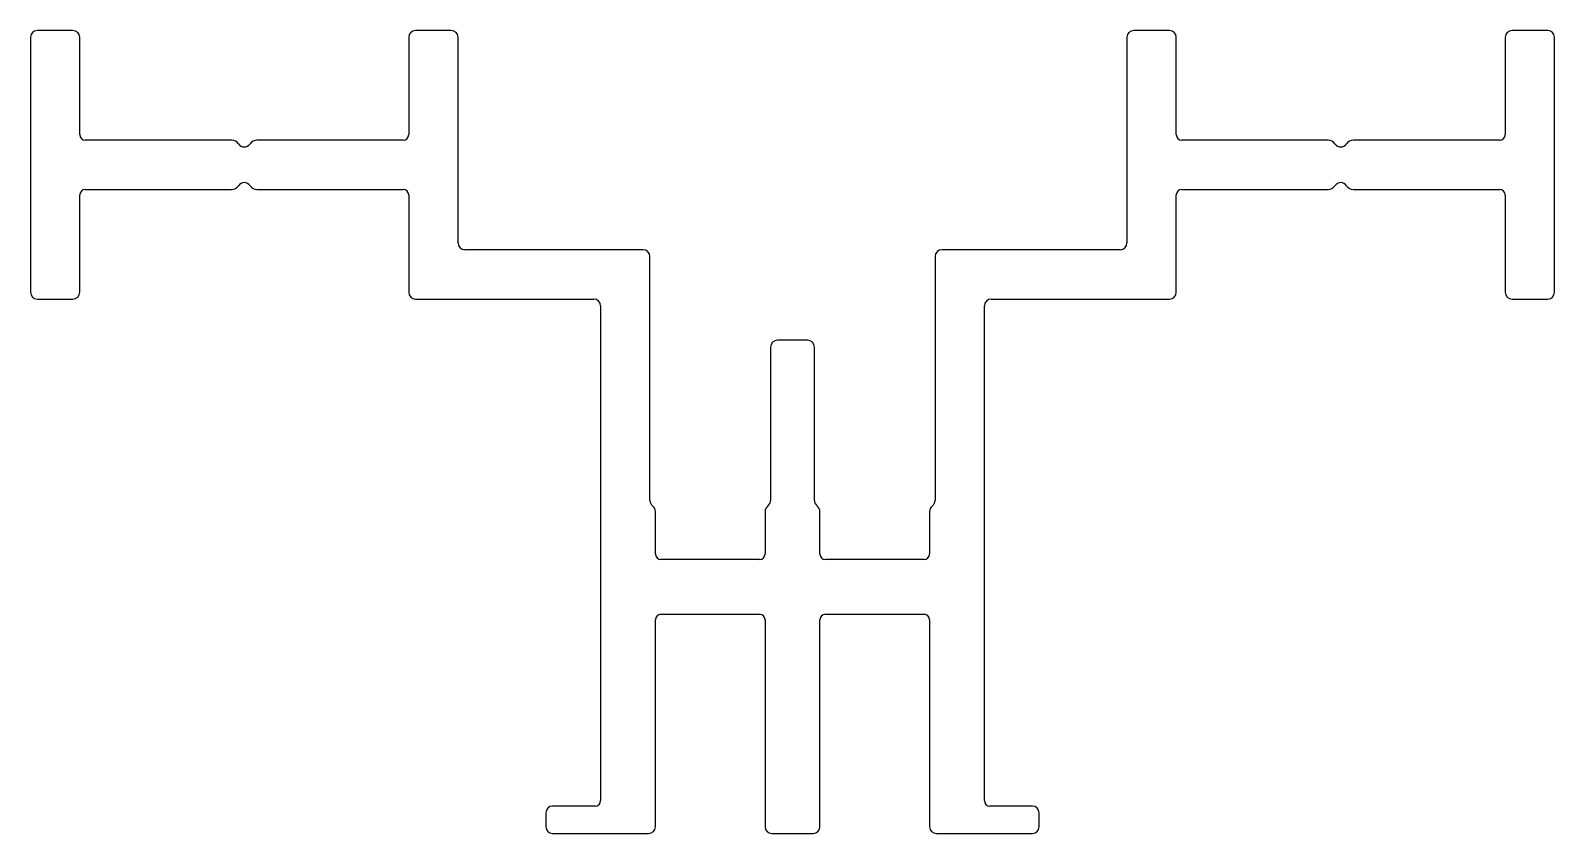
# Model space of a CAD drawing. Extents: x 750.3 to 805.9, y 565.7 to 595.
import ezdxf

# ---------------------------------------------------------------- set-up
doc = ezdxf.new("R2010")
doc.units = 0
doc.layers.get('0').update_dxf_attribs({"linetype": 'CONTINUOUS'})

msp = doc.modelspace()

# ---------------------------------------------------------------- linework, layer by layer
for p, q in [((751.882, 595.021), (750.582, 595.021)), ((765.682, 595.021), (764.382, 595.021)), ((791.882, 595.021), (790.582, 595.021)), ((805.682, 595.021), (804.382, 595.021)), ((750.332, 594.771), (750.332, 585.471)), ((752.132, 591.221), (752.132, 594.771)), ((764.132, 594.771), (764.132, 591.221)), ((765.932, 587.271), (765.932, 594.771)), ((790.332, 594.771), (790.332, 587.271)), ((792.132, 591.221), (792.132, 594.771)), ((804.132, 594.771), (804.132, 591.221)), ((805.932, 585.471), (805.932, 594.771)), ((757.671, 591.021), (752.332, 591.021)), ((763.932, 591.021), (758.593, 591.021)), ((797.671, 591.021), (792.332, 591.021)), ((803.932, 591.021), (798.593, 591.021)), ((752.132, 585.471), (752.132, 589.021)), ((752.332, 589.221), (757.671, 589.221)), ((758.593, 589.221), (763.932, 589.221)), ((764.132, 589.021), (764.132, 585.471)), ((792.132, 585.471), (792.132, 589.021)), ((792.332, 589.221), (797.671, 589.221)), ((798.593, 589.221), (803.932, 589.221)), ((804.132, 589.021), (804.132, 585.471)), ((772.682, 587.021), (766.182, 587.021)), ((772.932, 577.871), (772.932, 586.771)), ((783.332, 586.771), (783.332, 577.871)), ((790.082, 587.021), (783.582, 587.021)), ((750.582, 585.221), (751.882, 585.221)), ((764.382, 585.221), (770.882, 585.221)), ((771.132, 584.971), (771.132, 566.921)), ((785.132, 566.921), (785.132, 584.971)), ((785.382, 585.221), (791.882, 585.221)), ((804.382, 585.221), (805.682, 585.221)), ((777.332, 583.471), (777.332, 577.871)), ((778.682, 583.721), (777.582, 583.721)), ((778.932, 577.871), (778.932, 583.471)), ((773.132, 575.921), (773.132, 577.471)), ((777.132, 577.471), (777.132, 575.921)), ((779.132, 575.921), (779.132, 577.471)), ((783.132, 577.471), (783.132, 575.921)), ((776.932, 575.721), (773.332, 575.721)), ((782.932, 575.721), (779.332, 575.721)), ((773.132, 565.971), (773.132, 573.521)), ((773.332, 573.721), (776.932, 573.721)), ((777.132, 573.521), (777.132, 565.971)), ((779.132, 565.971), (779.132, 573.521)), ((779.332, 573.721), (782.932, 573.721)), ((783.132, 573.521), (783.132, 565.971)), ((770.932, 566.721), (769.382, 566.721)), ((786.882, 566.721), (785.332, 566.721)), ((769.132, 566.471), (769.132, 565.971)), ((787.132, 565.971), (787.132, 566.471)), ((769.382, 565.721), (772.882, 565.721)), ((777.382, 565.721), (778.882, 565.721)), ((783.382, 565.721), (786.882, 565.721))]:
    msp.add_line(p, q)
for centre, radius, start, end in [((750.582, 594.771), 0.25, 90, 180), ((751.882, 594.771), 0.25, 0, 90), ((764.382, 594.771), 0.25, 90, 180), ((765.682, 594.771), 0.25, 0, 90), ((790.582, 594.771), 0.25, 90, 180), ((791.882, 594.771), 0.25, 0, 90), ((804.382, 594.771), 0.25, 90, 180), ((805.682, 594.771), 0.25, 0, 90), ((752.332, 591.221), 0.2, 180, 270), ((763.932, 591.221), 0.2, 270, 0), ((792.332, 591.221), 0.2, 180, 270), ((803.932, 591.221), 0.2, 270, 0), ((757.671, 590.721), 0.3, 33.0557, 90), ((758.132, 591.021), 0.25, 213.0557, 326.9443), ((758.593, 590.721), 0.3, 90, 146.9443), ((797.671, 590.721), 0.3, 33.0557, 90), ((798.132, 591.021), 0.25, 213.0557, 326.9443), ((798.593, 590.721), 0.3, 90, 146.9443), ((758.132, 589.221), 0.25, 33.0558, 146.9442), ((798.132, 589.221), 0.25, 33.0558, 146.9442), ((752.332, 589.021), 0.2, 90, 180), ((757.671, 589.521), 0.3, 270, 326.9442), ((758.593, 589.521), 0.3, 213.0558, 270), ((763.932, 589.021), 0.2, 0, 90), ((792.332, 589.021), 0.2, 90, 180), ((797.671, 589.521), 0.3, 270, 326.9442), ((798.593, 589.521), 0.3, 213.0558, 270), ((803.932, 589.021), 0.2, 0, 90), ((766.182, 587.271), 0.25, 180, 270), ((790.082, 587.271), 0.25, 270, 0), ((772.682, 586.771), 0.25, 0, 90), ((783.582, 586.771), 0.25, 90, 180), ((750.582, 585.471), 0.25, 180, 270), ((751.882, 585.471), 0.25, 270, 0), ((764.382, 585.471), 0.25, 180, 270), ((791.882, 585.471), 0.25, 270, 0), ((804.382, 585.471), 0.25, 180, 270), ((805.682, 585.471), 0.25, 270, 0), ((770.882, 584.971), 0.25, 0, 90), ((785.382, 584.971), 0.25, 90, 180), ((777.582, 583.471), 0.25, 90, 180), ((778.682, 583.471), 0.25, 0, 90), ((773.182, 577.871), 0.25, 180, 233.1301), ((777.082, 577.871), 0.25, 306.8699, 359.9323), ((779.182, 577.871), 0.25, 180.0677, 233.1301), ((783.082, 577.871), 0.25, 306.8699, 0), ((772.882, 577.471), 0.25, 0, 53.1301), ((777.382, 577.471), 0.25, 126.8699, 180), ((778.882, 577.471), 0.25, 0, 53.1301), ((783.382, 577.471), 0.25, 126.8699, 180), ((773.332, 575.921), 0.2, 180, 270), ((776.932, 575.921), 0.2, 270, 0), ((779.332, 575.921), 0.2, 180, 270), ((782.932, 575.921), 0.2, 270, 0), ((773.332, 573.521), 0.2, 90, 180), ((776.932, 573.521), 0.2, 0, 90), ((779.332, 573.521), 0.2, 90, 180), ((782.932, 573.521), 0.2, 0, 90), ((769.382, 566.471), 0.25, 90, 180), ((770.932, 566.921), 0.2, 270, 0), ((785.332, 566.921), 0.2, 180, 270), ((786.882, 566.471), 0.25, 0, 90), ((769.382, 565.971), 0.25, 180, 270), ((772.882, 565.971), 0.25, 270, 0), ((777.382, 565.971), 0.25, 180, 270), ((778.882, 565.971), 0.25, 270, 0), ((783.382, 565.971), 0.25, 180, 270), ((786.882, 565.971), 0.25, 270, 0)]:
    msp.add_arc(centre, radius, start, end)

doc.saveas('drawing.dxf')
